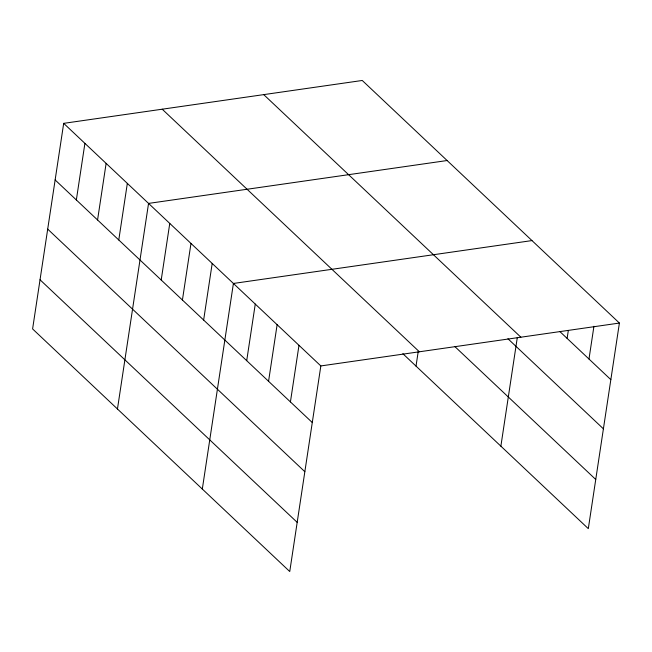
<?xml version="1.0" encoding="UTF-8"?>
<svg xmlns="http://www.w3.org/2000/svg" width="652" height="652" viewBox="0 0 652 652"><rect width="100%" height="100%" fill="white"/><g stroke="black" fill="none" stroke-linecap="round" stroke-linejoin="round"><path stroke-width="0.98" d="M63.692 123.35L32.6 328.942L289.749 571.527L320.841 365.935L63.692 123.35L362.251 80.473L619.4 323.058L588.308 528.65L402.854 353.694M76.349 199.96L84.907 143.367M97.564 219.968L106.121 163.383M118.778 239.985L127.336 183.391M117.458 408.991L148.55 203.408L447.109 160.531M161.207 280.01L169.764 223.416M182.421 300.026L190.979 243.432M203.636 320.034L212.193 263.449M202.316 489.049L233.408 283.457L531.967 240.58M246.709 360.67L255.266 304.077M268.567 381.29L277.124 324.696M290.425 401.909L298.983 345.315M416.017 366.114L418.25 351.363M500.875 446.172L517.313 337.491M567.126 338.412L568.324 330.466M588.984 359.032L593.939 326.269M320.841 365.935L619.4 323.058M559.84 331.534L610.842 379.651M263.726 94.621L520.875 337.206M507.932 338.747L603.402 428.82M454.909 346.619L595.741 479.473M162.218 109.202L419.366 351.787M55.135 179.944L312.275 422.529M47.694 229.113L304.843 471.698M40.033 279.773L297.182 522.358"/></g></svg>
